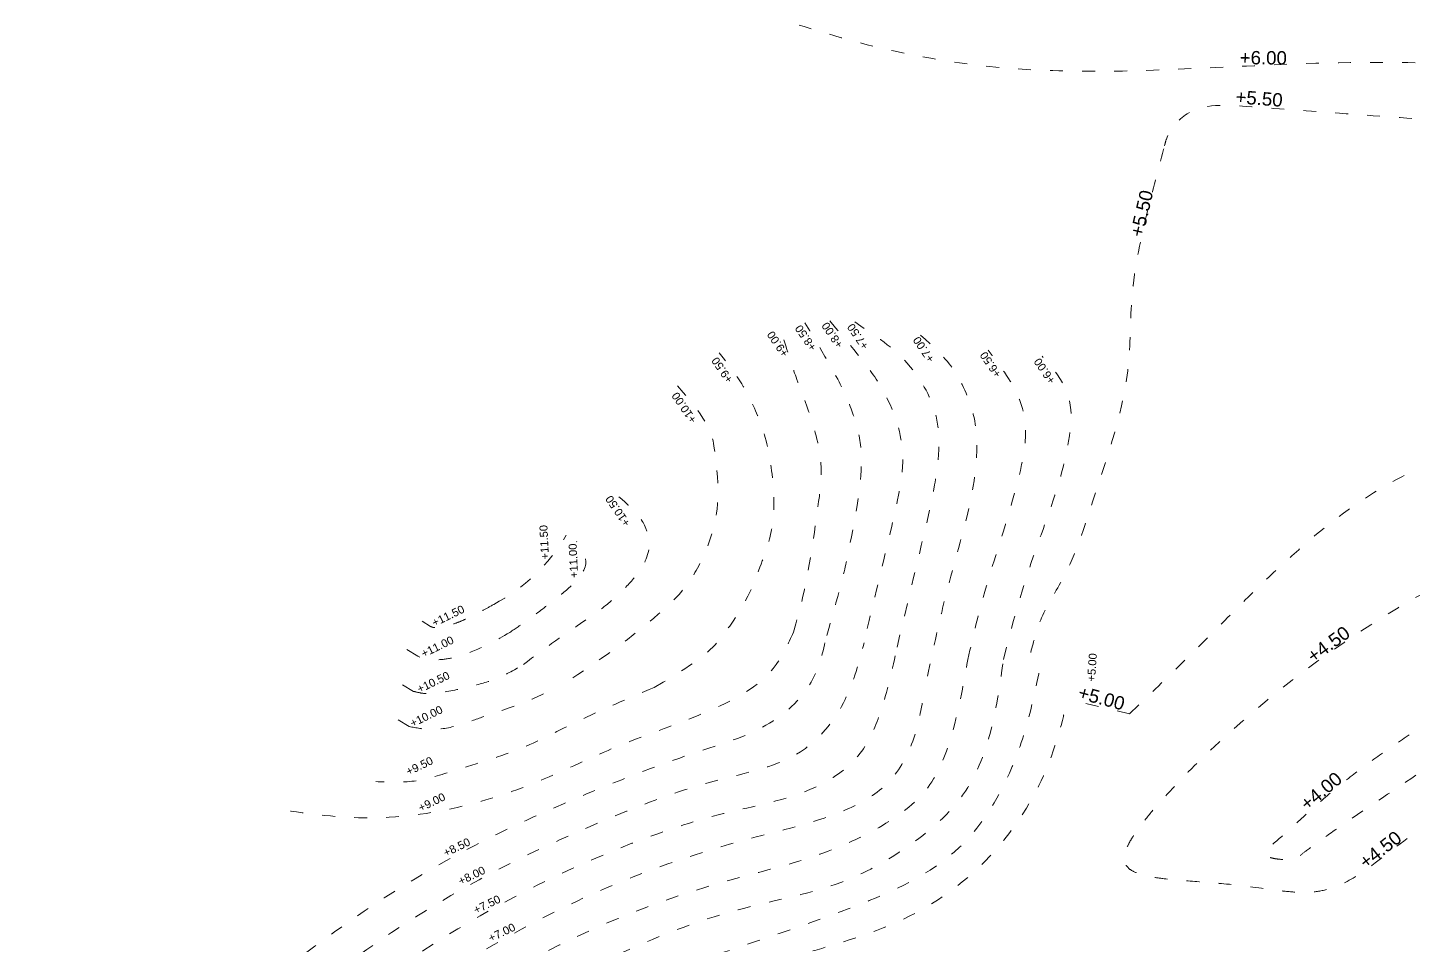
# Model space of a CAD drawing. Extents: x 833962 to 834524, y 817761 to 818199.
# Drawn here: x 834171 to 834235.9, y 817865.2 to 817908.2 of the extents above; entities that cross this region are included whole.
import ezdxf

# ---------------------------------------------------------------- set-up
doc = ezdxf.new("R2010")
doc.units = 0
doc.header["$LTSCALE"] = 1000
doc.header["$MEASUREMENT"] = 0
doc.linetypes.add('ACAD_ISO03W100', pattern=[30, 12, -18])
for name, color, linetype, lineweight in [('030-contour lines- numbers', 2, 'Continuous', 9), ('030-Topo .00', 1, 'ACAD_ISO03W100', 20), ('030-Topo .50', 3, 'ACAD_ISO03W100', 20)]:
    doc.layers.add(name, color=color, linetype=linetype, lineweight=lineweight)
doc.styles.add('topography (coordinated with M+steps)$0$W8 TOPO wkcd', font='swissc.ttf', dxfattribs={"height": 1.1})
doc.styles.add('W8 TOPO wkcd', font='swissc.ttf', dxfattribs={"height": 1.1})

msp = doc.modelspace()

# ---------------------------------------------------------------- linework, layer by layer
at = {"layer": '030-Topo .00', "ltscale": 5e-05}
msp.add_line((834189.901, 817880.166), (834189.517, 817880.416), dxfattribs=at)
at = {"layer": '030-Topo .00', "ltscale": 5e-05, "flags": 128}
for points in [[(834248.775, 817908.883, -0.038188), (834247.098, 817907.448, -0.100507), (834245.186, 817906.576, -0.043674), (834243.755, 817906.382, -0.020636), (834242.263, 817906.372, 0.00027), (834237.844, 817906.531, 0.021112), (834229.228, 817906.476, -0.00362), (834223.416, 817906.219, -0.015087), (834219.067, 817906.208, -0.062799), (834209.154, 817907.753, -0.023233), (834203.65, 817909.583, -0.013847), (834198.233, 817911.842, -0.006729), (834192.883, 817914.323, -0.025529), (834186.438, 817917.782, -0.046123), (834180.628, 817922.069, -0.036936), (834177.611, 817925.234, -0.002282), (834174.837, 817928.698, 0.039999), (834172.327, 817931.322, 0.115459), (834167.845, 817933.744, 0.018383), (834164.777, 817934.445, -0.020116), (834162.522, 817934.975, -0.050921), (834160.518, 817935.753, -0.184101), (834158.25, 817938.194, -0.054885), (834157.838, 817939.66, -0.147085), (834158.766, 817946.189, -0.127725), (834160.524, 817948.408, -0.094472), (834161.663, 817948.911, -0.068108), (834162.947, 817949.02, -0.038793), (834164.35, 817948.841, -0.022664), (834168.217, 817947.83, 0.042026), (834171.48, 817947.266, 0.027654), (834174.753, 817947.168, 0.011595), (834177.958, 817947.324, -0.017561), (834182.462, 817947.552, -0.039393), (834185.149, 817947.38, -0.094101), (834188.014, 817946.416, -0.088067), (834189.833, 817944.812, -0.040544), (834190.964, 817943.165, -0.02562), (834192.286, 817940.567, -0.001194), (834194.177, 817936.281, 0.033274), (834196, 817932.86, 0.046072), (834198.286, 817929.959, 0.019673), (834200.356, 817927.932, 0.001539), (834203.564, 817925.063, 0.003751), (834206.675, 817922.101, 0.035163), (834209.005, 817920.221, 0.042295), (834210.304, 817919.485, 0.115243), (834213.756, 817918.986, 0.08083), (834215.677, 817919.212, 0.03515), (834217.671, 817919.768, 0.001911), (834219.772, 817920.571, 0.050771), (834222.236, 817922.06)], [(834222.659, 817876.075, 0.002245), (834224.812, 817878.154, 0.003855), (834226.979, 817880.31, -0.006667), (834229.191, 817882.488, -0.01199), (834230.907, 817884.049, -0.046972), (834234.567, 817886.715, -0.091014), (834239.385, 817888.508, -0.008177), (834240.126, 817888.63, -0.00919), (834241.627, 817888.823, -0.002284), (834242.382, 817888.905)], [(834232.825, 817872.982, -0.010992), (834234.193, 817874.002, -0.005894), (834235.617, 817874.993, -0.004125), (834237.959, 817876.553, -0.007378), (834238.717, 817877.035, -0.012091), (834238.955, 817877.176, -0.012091)], [(834238.589, 817874.829, -0.002862), (834238.505, 817874.777, 0.004448), (834237.296, 817873.998, 0.004613), (834232.769, 817870.962, 0.004606), (834231.587, 817870.137, 0.009117), (834230.912, 817869.639, 0.028496), (834230.504, 817869.294, -0.078324), (834230.424, 817869.23, -0.091737), (834230.37, 817869.214, -0.049842), (834230.234, 817869.215, -0.01536), (834229.632, 817869.263, -0.028681), (834229.294, 817869.321, -0.069432), (834229.088, 817869.399, -0.118171), (834229.022, 817869.461, -0.180482), (834229.01, 817869.538, -0.103207), (834229.049, 817869.63, -0.049944), (834229.174, 817869.781, -0.017321), (834229.373, 817869.968, 0.008173), (834230.308, 817870.794, -0.001845), (834231.162, 817871.574, -0.012827), (834232.513, 817872.734)]]:
    msp.add_lwpolyline(points, format="xyb", dxfattribs=at)
at = {"layer": '030-Topo .00', "ltscale": 5e-05}
msp.add_lwpolyline([(834192.869, 817881.201, 0.138674), (834196.269, 817884.439, -0.519823)], format="xyb", dxfattribs=at)
for points in [[(834189.312, 817878.77), (834188.734, 817879.119)], [(834188.902, 817875.477), (834188.324, 817875.826)]]:
    msp.add_lwpolyline(points, dxfattribs=at)
at = {"layer": '030-Topo .00', "ltscale": 5e-05, "flags": 128}
msp.add_lwpolyline([(834222.659, 817876.075), (834219.74, 817876.766)], dxfattribs=at)
at = {"layer": '030-Topo .00', "ltscale": 5e-05}
for points in [[(834026.485, 817978.277), (834031.967, 817973.179), (834027.478, 817966.941), (834019.552, 817957.604), (834005.137, 817931.991), (834013.973, 817911.786), (834039.695, 817901.917), (834080.247, 817894.815), (834095.889, 817881.546), (834099.938, 817870.555), (834106.574, 817860.856), (834113.559, 817854.064), (834121.267, 817848.087), (834137.096, 817839.258), (834152.812, 817834.719), (834157.651, 817834.864), (834167.088, 817836.855), (834171.451, 817838.123), (834174.528, 817840.646), (834178.299, 817844.258), (834179.615, 817846.081), (834182.974, 817850.094), (834186.261, 817853.393), (834194.008, 817859.147), (834201.32, 817862.878), (834207.912, 817864.986), (834212.932, 817866.901), (834218.061, 817872.046), (834219.509, 817875.765), (834219.74, 817876.766)], [(834193.624, 817879.887), (834194.411, 817880.427), (834195.588, 817881.317), (834196.505, 817882.075), (834197.183, 817883.174), (834196.748, 817884.151)], [(834173.584, 817851.004), (834173.936, 817851.553), (834174.283, 817852.928), (834176.337, 817856.059), (834180.239, 817859.786), (834185.02, 817863.653), (834191.271, 817867.789), (834198.83, 817871.398), (834203.202, 817872.919), (834207.468, 817874.453), (834209.335, 817876.748), (834210.217, 817879.402)], [(834179.089, 817849.223), (834179.477, 817850.334), (834184.153, 817855.307), (834191.255, 817860.658), (834198.549, 817864.726), (834204.314, 817866.887), (834209.483, 817868.312), (834212.189, 817869.803), (834214.971, 817872.453), (834216.171, 817875.347), (834216.748, 817878.613)], [(834176.32, 817849.941), (834176.728, 817850.733), (834177.188, 817851.635), (834179.43, 817854.872), (834184.905, 817859.783), (834191.627, 817864.505), (834198.606, 817868.108), (834205.168, 817870.301), (834209.385, 817871.583), (834211.253, 817872.765), (834212.501, 817874.792), (834213.038, 817877.108)], [(834188.902, 817875.477), (834189.908, 817875.34), (834191.24, 817875.542), (834192.319, 817875.912), (834194.36, 817876.637), (834195.982, 817877.377)]]:
    msp.add_spline(points, degree=3, dxfattribs=at)
for points, knots in [([(834206.907, 817879.892), (834207.567, 817882.042), (834207.903, 817884.701), (834208.337, 817887.765), (834207.736, 817890.072), (834207.039, 817891.764), (834206.694, 817892.841), (834206.291, 817894.173)], [0, 0, 0, 0, 8.498716, 10.530659, 14.874136, 19.627362, 23.644917, 23.644917, 23.644917, 23.644917]), ([(834208.617, 817894.478), (834210.127, 817892.708), (834211.251, 817891.195), (834211.997, 817889.303), (834212.063, 817887.637), (834211.589, 817884.866), (834210.86, 817882.243), (834210.217, 817879.402)], [4.509963, 4.509963, 4.509963, 4.509963, 7.009794, 11.683447, 13.639719, 15.361596, 23.830262, 23.830262, 23.830262, 23.830262]), ([(834212.868, 817893.821), (834214.127, 817892.686), (834214.803, 817891.623), (834215.686, 817889.588), (834215.347, 817885.975), (834214.291, 817882.769), (834213.582, 817879.678), (834213.038, 817877.108)], [3.374352, 3.374352, 3.374352, 3.374352, 5.752616, 9.789323, 14.828697, 20.209094, 21.795618, 21.795618, 21.795618, 21.795618]), ([(834216.748, 817878.613), (834217.593, 817882.078), (834218.993, 817885.616), (834219.887, 817888.627), (834220.087, 817891.278), (834218.557, 817892.834)], [0, 0, 0, 0, 5.16091, 10.154327, 14.070047, 14.070047, 14.070047, 14.070047]), ([(834201.475, 817891.439), (834203.001, 817889.753), (834203.532, 817886.805), (834203.266, 817884.588), (834202.1, 817882.152), (834200.382, 817880.493), (834198.31, 817878.864), (834195.982, 817877.377)], [4.358882, 4.358882, 4.358882, 4.358882, 5.080373, 7.603859, 9.717229, 12.72668, 18.862508, 18.862508, 18.862508, 18.862508]), ([(834192.869, 817881.201), (834192.664, 817881.083), (834192.494, 817880.988), (834192.124, 817880.784), (834191.969, 817880.704), (834191.769, 817880.606), (834191.703, 817880.575), (834191.57, 817880.514), (834191.507, 817880.486), (834191.323, 817880.407), (834191.21, 817880.362), (834190.951, 817880.267), (834190.819, 817880.226), (834190.601, 817880.169), (834190.51, 817880.152), (834190.372, 817880.132), (834190.319, 817880.126), (834190.218, 817880.119), (834190.173, 817880.117), (834190.107, 817880.116), (834190.084, 817880.117), (834190.033, 817880.12), (834190.027, 817880.122), (834189.979, 817880.136), (834189.949, 817880.146), (834189.901, 817880.166)], [0, 0, 0, 0, 0.390024, 0.390024, 1.020863, 1.020863, 1.371583, 1.371583, 1.722304, 1.722304, 2.423744, 2.423744, 3.497744, 3.497744, 4.571745, 4.571745, 5.3125, 5.3125, 6.019174, 6.019174, 6.725848, 6.725848, 8.227244, 8.227244, 9.224596, 9.224596, 9.224596, 9.224596]), ([(834206.907, 817879.892), (834206.671, 817879.366), (834205.876, 817877.589), (834202.556, 817875.918), (834198.61, 817874.64), (834194.967, 817872.808), (834191.099, 817871.539), (834186.938, 817870.987), (834183.988, 817871.418), (834182.583, 817871.624)], [0, 0, 0, 0, 1.701334, 5.750645, 10.360172, 14.384084, 17.888255, 22.557, 26.801394, 26.801394, 26.801394, 26.801394]), ([(834193.624, 817879.887), (834192.909, 817879.477), (834192.08, 817879.058), (834191.078, 817878.69), (834190.075, 817878.561), (834189.661, 817878.623), (834189.312, 817878.77)], [0, 0, 0, 0, 1.317086, 3.433065, 5.444754, 9.224596, 9.224596, 9.224596, 9.224596])]:
    msp.add_open_spline(points, degree=3, knots=knots, dxfattribs=at)
at = {"layer": '030-Topo .50', "ltscale": 5e-05, "flags": 128}
msp.add_lwpolyline([(834238.137, 817871.93, 0.001289), (834237.899, 817871.773, 0.01498), (834235.168, 817869.859, 0.005399), (834234.17, 817869.087, -0.04787), (834232.761, 817868.171, -0.048632), (834231.946, 817867.851, -0.057914), (834231.068, 817867.714, -0.031771), (834230.189, 817867.734, -0.014623), (834229.25, 817867.839, 0.014066), (834227.068, 817868.109, 0.002911), (834225.396, 817868.238, -0.012767), (834224.212, 817868.352, -0.019645), (834223.536, 817868.461, -0.013276), (834223.248, 817868.531, -0.059045), (834222.794, 817868.708, -0.116615), (834222.512, 817868.953, -0.148827), (834222.411, 817869.285, -0.080131), (834222.46, 817869.602, -0.048584), (834222.621, 817869.986, -0.020224), (834222.792, 817870.284, -0.024944), (834223.291, 817870.988, -0.014572), (834223.98, 817871.818, -0.022055), (834226.306, 817874.224, -0.060223), (834235.884, 817881.419, -0.019842), (834238.289, 817882.674, -0.018914), (834239.396, 817883.143, -0.019026), (834239.911, 817883.314)], format="xyb", dxfattribs=at)
at = {"layer": '030-Topo .50', "ltscale": 5e-05}
msp.add_lwpolyline([(834189.107, 817877.124), (834188.529, 817877.473)], dxfattribs=at)
for points in [[(834252.048, 817908.069), (834251.228, 817906.693), (834247.912, 817904.034), (834245.451, 817903.646), (834237.233, 817903.875), (834232.181, 817904.234), (834228.128, 817904.536), (834225.353, 817904.185), (834224.381, 817902.999), (834224.293, 817902.686)], [(834218.028, 817878.944), (834218.534, 817880.567), (834219.551, 817882.447), (834220.939, 817886.045), (834222.616, 817892.565), (834222.767, 817895.594), (834223.551, 817899.828), (834224.293, 817902.686)], [(834171.528, 817852.059), (834172.596, 817853.554), (834173.996, 817855.493), (834177.685, 817859.423), (834184.04, 817864.841), (834191.643, 817869.731), (834197.189, 817872.303), (834202.612, 817874.349), (834205.622, 817875.537), (834207.739, 817877.55), (834208.469, 817879.736)], [(834174.381, 817850.655), (834175.323, 817851.986), (834178.191, 817855.738), (834182.781, 817859.986), (834191.184, 817865.991), (834199.914, 817870.22), (834203.628, 817871.399), (834207.943, 817872.641), (834209.935, 817874.098), (834210.975, 817876.113), (834211.763, 817879.191)], [(834177.299, 817849.648), (834178.387, 817851.466), (834180.722, 817853.991), (834187.845, 817860.167), (834196.525, 817865.518), (834203.669, 817868.202), (834207.96, 817869.426), (834210.922, 817870.75), (834213.216, 817872.629), (834214.274, 817874.922), (834215.082, 817878.616)], [(834179.983, 817849.062), (834180.642, 817849.839), (834182.749, 817851.9), (834189.925, 817857.984), (834197.218, 817862.404), (834204.627, 817865.228), (834209.794, 817867.053), (834214.693, 817869.82), (834216.886, 817872.978), (834217.832, 817875.535), (834218.562, 817878.762)], [(834189.107, 817877.124), (834189.581, 817877.03), (834190.189, 817877.042), (834191.708, 817877.341), (834192.891, 817877.679), (834194.26, 817878.38)], [(834200.383, 817877.304), (834196.776, 817875.708), (834194.231, 817874.49), (834191.033, 817873.417), (834189.148, 817872.922), (834187.345, 817872.897)]]:
    msp.add_spline(points, degree=3, dxfattribs=at)
for points, knots in [([(834208.469, 817879.736), (834209.186, 817882.237), (834209.777, 817884.978), (834210.221, 817887.604), (834209.979, 817889.404), (834209.409, 817890.955), (834208.727, 817892.267), (834207.449, 817894.392)], [0, 0, 0, 0, 1.807535, 9.402062, 13.651906, 16.705384, 18.95061, 18.95061, 18.95061, 18.95061]), ([(834211.763, 817879.191), (834212.724, 817883.287), (834213.492, 817886.163), (834213.78, 817888.629), (834213.635, 817890.34), (834212.741, 817892.097), (834211.429, 817893.338), (834209.779, 817894.431)], [0, 0, 0, 0, 7.60558, 11.119212, 13.951805, 17.859933, 19.340298, 19.340298, 19.340298, 19.340298]), ([(834200.383, 817877.304), (834202.73, 817878.663), (834204.493, 817880.757), (834205.394, 817883.031), (834206.014, 817884.816), (834206.013, 817886.752), (834205.713, 817888.865), (834205.129, 817890.364), (834204.466, 817891.67), (834203.436, 817892.984)], [0, 0, 0, 0, 1.046389, 4.011074, 7.848507, 12.056271, 18.343522, 22.783615, 25.437898, 25.437898, 25.437898, 25.437898]), ([(834215.082, 817878.616), (834215.619, 817881.054), (834216.748, 817884.602), (834218.002, 817888.685), (834217.696, 817890.519), (834217.077, 817891.734), (834216.038, 817893.115)], [0, 0, 0, 0, 3.086465, 8.736264, 13.401529, 15.74303, 15.74303, 15.74303, 15.74303]), ([(834194.26, 817878.38), (834195.299, 817879.19), (834196.735, 817880.158), (834198.115, 817881.114), (834199.114, 817882.027), (834200.012, 817883.094), (834200.373, 817884.323), (834199.532, 817885.62), (834198.245, 817886.642)], [0, 0, 0, 0, 3.109074, 4.598867, 5.656901, 6.700896, 8.02879, 8.575355, 8.575355, 8.575355, 8.575355]), ([(834178.866, 817846.414), (834178.27, 817845.748), (834176.495, 817844.52, 0), (834174.126, 817842.106), (834171.338, 817839.534, 0), (834166.182, 817838.112), (834160.326, 817836.069, 0), (834149.788, 817835.246), (834139.328, 817839.4), (834129.007, 817844.502), (834120.289, 817850.377), (834114.646, 817855.514), (834106.847, 817861.33), (834111.458, 817864.939), (834112.153, 817867.507), (834112.34, 817869.279)], [1.490746, 1.490746, 1.490746, 1.490746, 4.193078, 7.791384, 11.74267, 15.289194, 23.596689, 30.409231, 46.485158, 56.202831, 65.384605, 76.91465, 82.750134, 87.060366, 90.732144, 90.732144, 90.732144, 90.732144])]:
    msp.add_open_spline(points, degree=3, knots=knots, dxfattribs=at)

# ---------------------------------------------------------------- texts
at = {"layer": '030-contour lines- numbers', "ltscale": 0.2, "attachment_point": 8}
for s, insert, char_height, width, rotation, style in [('{\\fArial|b0|i0|c0|p34;+6.00}', (834228.921, 817906.492), 0.625, 1.29031, 359.61227, 'W8 TOPO wkcd'), ('{\\fArial|b0|i0|c0|p34;+5.50}', (834228.703, 817904.588), 0.625, 1.29031, 355.61227, 'W8 TOPO wkcd'), ('{\\fArial|b0|i0|c0|p34;+5.50}', (834223.533, 817899.444), 0.625, 1.29031, 77.02776, 'W8 TOPO wkcd'), ('{\\fArial|b0|i0|c0|p34;+9.00}', (834206.331, 817893.505), 0.375, 0.77419, 124.26691, 'topography (coordinated with M+steps)$0$W8 TOPO wkcd'), ('{\\fArial|b0|i0|c0|p34;+8.50}', (834207.641, 817893.793), 0.375, 0.77419, 124.26691, 'topography (coordinated with M+steps)$0$W8 TOPO wkcd'), ('{\\fArial|b0|i0|c0|p34;+8.00}', (834208.89, 817893.921), 0.375, 0.77419, 124.26691, 'topography (coordinated with M+steps)$0$W8 TOPO wkcd'), ('{\\fArial|b0|i0|c0|p34;+7.50}', (834210.085, 817893.856), 0.375, 0.77419, 124.26691, 'topography (coordinated with M+steps)$0$W8 TOPO wkcd'), ('{\\fArial|b0|i0|c0|p34;+7.00}', (834213.169, 817893.247), 0.375, 0.77419, 124.26691, 'topography (coordinated with M+steps)$0$W8 TOPO wkcd'), ('{\\fArial|b0|i0|c0|p34;+9.50}', (834203.729, 817892.284), 0.375, 0.77419, 124.26691, 'topography (coordinated with M+steps)$0$W8 TOPO wkcd'), ('{\\fArial|b0|i0|c0|p34;+6.50}', (834216.304, 817892.539), 0.375, 0.77419, 124.26691, 'topography (coordinated with M+steps)$0$W8 TOPO wkcd'), ('{\\fArial|b0|i0|c0|p34;+6.00}', (834218.834, 817892.238), 0.375, 0.77419, 124.26691, 'topography (coordinated with M+steps)$0$W8 TOPO wkcd'), ('{\\fArial|b0|i0|c0|p34;+10.00}', (834201.947, 817890.52), 0.375, 0.77419, 124.26691, 'topography (coordinated with M+steps)$0$W8 TOPO wkcd'), ('{\\fArial|b0|i0|c0|p34;+10.50}', (834198.842, 817885.68), 0.375, 0.77419, 124.26691, 'topography (coordinated with M+steps)$0$W8 TOPO wkcd'), ('{\\fArial|b0|i0|c0|p34;+11.50}', (834195.425, 817884.119), 0.375, 0.77419, 92.67163, 'topography (coordinated with M+steps)$0$W8 TOPO wkcd'), ('{\\fArial|b0|i0|c0|p34;+11.00}', (834196.792, 817883.25), 0.375, 0.77419, 92.67163, 'topography (coordinated with M+steps)$0$W8 TOPO wkcd'), ('{\\fArial|b0|i0|c0|p34;+11.50}', (834190.818, 817880.489), 0.375, 0.77419, 25.85383, 'topography (coordinated with M+steps)$0$W8 TOPO wkcd'), ('{\\fArial|b0|i0|c0|p34;+11.00}', (834190.314, 817879.043), 0.375, 0.77419, 25.85383, 'topography (coordinated with M+steps)$0$W8 TOPO wkcd'), ('{\\fArial|b0|i0|c0|p34;+4.50}', (834232.165, 817879.067), 0.625, 1.29031, 36.11915, 'W8 TOPO wkcd'), ('{\\fArial|b0|i0|c0|p34;+5.00}', (834221.089, 817878.235), 0.375, 0.77419, 86.03459, 'W8 TOPO wkcd'), ('{\\fArial|b0|i0|c0|p34;+5.00}', (834221.089, 817878.235), 0.375, 0.77419, 86.03459, 'W8 TOPO wkcd'), ('{\\fArial|b0|i0|c0|p34;+10.50}', (834190.124, 817877.383), 0.375, 0.77419, 25.85383, 'topography (coordinated with M+steps)$0$W8 TOPO wkcd'), ('{\\fArial|b0|i0|c0|p34;+5.00}', (834221.26, 817876.501), 0.625, 1.29031, 345, 'W8 TOPO wkcd'), ('{\\fArial|b0|i0|c0|p34;+10.00}', (834189.796, 817875.782), 0.375, 0.77419, 25.85383, 'topography (coordinated with M+steps)$0$W8 TOPO wkcd'), ('{\\fArial|b0|i0|c0|p34;+9.50}', (834189.475, 817873.454), 0.375, 0.77419, 25.85383, 'topography (coordinated with M+steps)$0$W8 TOPO wkcd'), ('{\\fArial|b0|i0|c0|p34;+4.00}', (834231.833, 817872.206), 0.625, 1.29031, 39.87628, 'W8 TOPO wkcd'), ('{\\fArial|b0|i0|c0|p34;+9.00}', (834190.052, 817871.758), 0.375, 0.77419, 25.85383, 'topography (coordinated with M+steps)$0$W8 TOPO wkcd'), ('{\\fArial|b0|i0|c0|p34;+8.50}', (834191.222, 817869.647), 0.375, 0.77419, 25.85383, 'topography (coordinated with M+steps)$0$W8 TOPO wkcd'), ('{\\fArial|b0|i0|c0|p34;+4.50}', (834234.601, 817869.453), 0.625, 1.29031, 38.0404, 'W8 TOPO wkcd'), ('{\\fArial|b0|i0|c0|p34;+8.00}', (834191.923, 817868.32), 0.375, 0.77419, 25.85383, 'topography (coordinated with M+steps)$0$W8 TOPO wkcd'), ('{\\fArial|b0|i0|c0|p34;+7.50}', (834192.638, 817866.967), 0.375, 0.77419, 25.85383, 'topography (coordinated with M+steps)$0$W8 TOPO wkcd'), ('{\\fArial|b0|i0|c0|p34;+7.00}', (834193.333, 817865.652), 0.375, 0.77419, 25.85383, 'topography (coordinated with M+steps)$0$W8 TOPO wkcd')]:
    msp.add_mtext(s, dxfattribs=dict(at, insert=insert, char_height=char_height, width=width, rotation=rotation, style=style))

doc.saveas('drawing.dxf')
